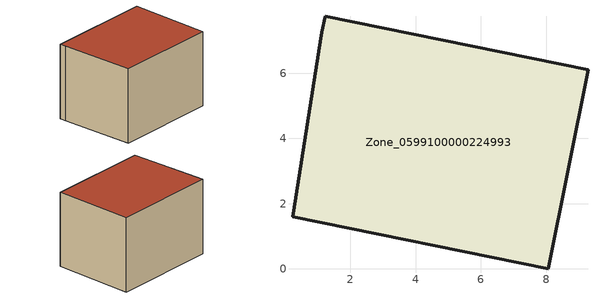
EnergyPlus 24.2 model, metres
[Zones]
Zone_0599100000224993
 floor ground (C_G): 0.22,1.6 1.12,7.25 1.22,7.75 9.28,6.11 8.06,0 z0
 wall outside (C_F): 8.06,0 9.28,6.11 1.22,7.75 1.12,7.25 0.22,1.6 8.06,0 z0:5.87
 roof outside (C_R): 1.12,7.25 0.22,1.6 8.06,0 9.28,6.11 1.22,7.75 z5.87
[BUILDING]
Pand.0599100000224993: North Axis=0; Terrain=City; Loads Convergence Tolerance Value=0.04; Temperature Convergence Tolerance Value=0.4; Solar Distribution=FullExterior; Maximum Number of Warmup Days=25; Minimum Number of Warmup Days=1
[Site:Location]
Rotterdam.The.Hague.AP_ZH_NLD Design_Conditions: Latitude=51.96; Longitude=4.45; Time Zone=1; Elevation=-4.5
[SITE:GROUNDTEMPERATURE:BUILDINGSURFACE]
18, 18, 18, 18, 18, 18, 18, 18, 18, 18, 18, 18
[MATERIAL] Thermal Absorptance=0.9; Solar Absorptance=0.7; Visible Absorptance=0.7
Name | Roughness | Thickness | Conductivity | Density | Specific Heat
G.TI.1965-1974 | MediumSmooth | 0.15 | 0.882353 | 540 | 1210
F.TI.1965-1974 | Rough | 0.3 | 0.697674 | 1920 | 840
R.TI.1965-1974 | MediumRough | 0.2 | 0.232558 | 1500 | 1000
[CONSTRUCTION]
C_G: G.TI.1965-1974
C_F: F.TI.1965-1974
C_R: R.TI.1965-1974
[ZONE]
Zone_0599100000224993: Type=1; Multiplier=1; Ceiling Height=Autocalculate; Volume=Autocalculate; Floor Area=autocalculate; Part of Total Floor Area=Yes
[ZONEINFILTRATION:DESIGNFLOWRATE]
Infil_Zone_0599100000224993: Zone or ZoneList or Space or SpaceList=Zone_0599100000224993; Schedule=AlwaysOn; Design Flow Rate Calculation Method=Flow/Area; Flow Rate per Floor Area=0.003; Constant Term Coefficient=1; Temperature Term Coefficient=0; Velocity Term Coefficient=0; Velocity Squared Term Coefficient=0
[HVACTEMPLATE:ZONE:IDEALLOADSAIRSYSTEM]
Zone_0599100000224993: Maximum Heating Supply Air Temperature=50; Minimum Cooling Supply Air Temperature=13; Maximum Heating Supply Air Humidity Ratio=0.0156; Minimum Cooling Supply Air Humidity Ratio=0.0077; Heating Limit=NoLimit; Cooling Limit=NoLimit; Dehumidification Control Type=ConstantSensibleHeatRatio; Cooling Sensible Heat Ratio=0.7; Dehumidification Setpoint=60; Humidification Control Type=None; Humidification Setpoint=30; Outdoor Air Method=None; Outdoor Air Flow Rate per Person=0.00944; Outdoor Air Flow Rate per Zone Floor Area=0; Outdoor Air Flow Rate per Zone=0; Demand Controlled Ventilation Type=None; Outdoor Air Economizer Type=NoEconomizer; Heat Recovery Type=None; Sensible Heat Recovery Effectiveness=0.7; Latent Heat Recovery Effectiveness=0.65
[ZONECONTROL:THERMOSTAT]
ThermostatControl_Zone_0599100000224993: Zone or ZoneList=Zone_0599100000224993; Control Type Schedule=DualSetpointControlType; Control 1=Thermostat_Zone_0599100000224993; Temperature Difference Between Cutout And Setpoint=0
[THERMOSTATSETPOINT:DUALSETPOINT]
Thermostat_Zone_0599100000224993: Heating Setpoint Temperature Schedule=HeatingSetpoint_Zone_0599100000224993; Cooling Setpoint Temperature Schedule=CoolingSetpoint_Zone_0599100000224993
[SCHEDULE:COMPACT]
HeatingSetpoint_Zone_0599100000224993: Through: 12/31, For: AllDays, Until: 24:00, 21
CoolingSetpoint_Zone_0599100000224993: Through: 12/31, For: AllDays, Until: 24:00, 24
DualSetpointControlType: Through: 12/31, For: AllDays, Until: 24:00, 4
AlwaysOn: Through: 12/31, For: AllDays, Until: 24:00, 1
